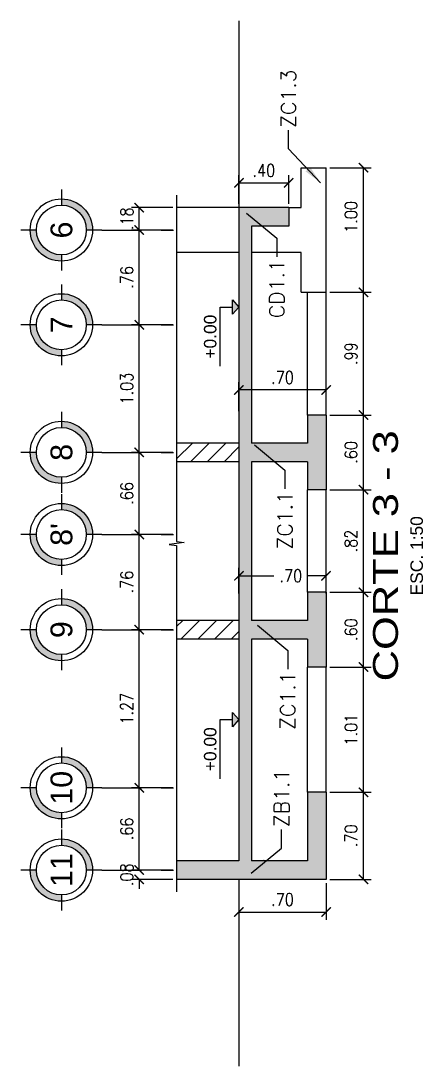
# Model space of a CAD drawing. Header units: millimetres. Extents: x -2.2 to 45.5, y -6.4 to 21.6.
# Drawn here: x 28.19 to 31.42, y -1.57 to 6.82 of the extents above; entities that cross this region are included whole.
import ezdxf
from ezdxf.enums import TextEntityAlignment as Align

# ---------------------------------------------------------------- set-up
doc = ezdxf.new("R2010")
doc.units = ezdxf.units.MM
doc.header["$LTSCALE"] = 0.05
doc.linetypes.add('DASHDOT2', pattern=[12.7, 6.35, -3.175, 0, -3.175])
for name, color, linetype in [('ACHURADO', 1, 'Continuous'), ('ACOTADO', 2, 'Continuous'), ('CANT_VIS', 3, 'Continuous'), ('CONT_CORTE', 4, 'Continuous'), ('EJES', 1, 'DASHDOT2'), ('TITULOS', 1, 'Continuous'), ('TXT_IND', 2, 'Continuous')]:
    doc.layers.add(name, color=color, linetype=linetype)
doc.styles.add('ACOTAMIENTOS', font='romans.shx', dxfattribs={"width": 0.85})
doc.styles.add('ARIAL', font='arial.ttf')
doc.styles.get("Standard").update_dxf_attribs({"font": 'romans.shx'})
doc.dimstyles.new('ACOTA_50', dxfattribs={"dimscale": 0.05, "dimtxt": 2, "dimasz": 1.5, "dimexe": 1.25, "dimexo": 0.625, "dimgap": 1, "dimtad": 1, "dimzin": 4, "dimdsep": 46, "dimtxsty": 'ACOTAMIENTOS', "dimblk1": 'ARCHTICK', "dimblk2": 'ARCHTICK', "dimsah": 1, "dimcen": 1.5, "dimclrd": 1, "dimclre": 1, "dimclrt": 256, "dimadec": 0, "dimazin": 0, "dimtfac": 1, "dimtofl": 0, "dimtmove": 2, "dimatfit": 3, "dimfxl": 0, "dimtolj": 1, "dimtzin": 0, "dimarcsym": 0})

# ---------------------------------------------------------------- blocks, each defined once
blk = doc.blocks.new('Nivel-elev')
at = {"layer": 'TXT_IND'}
blk.add_hatch(color=1, dxfattribs=at).paths.add_polyline_path([(-0.0585, 0.0506), (0.0585, 0.0506), (0, 0)])
for p, q in [((0, 0), (-0.0585, 0.0506)), ((-0.0585, 0.0506), (0.0585, 0.0506)), ((0.0585, 0.0506), (0, 0))]:
    blk.add_line(p, q, dxfattribs=at)
blk.add_lwpolyline([(-0.4759, 0.1507), (0, 0.1507), (0, 0.0506)], dxfattribs=at)
blk.add_attdef('+2.85', (-0.4759, 0.1706), '', height=0.0975, dxfattribs=at)
blk = doc.blocks.new('_ARCHTICK')
at = {"color": 0, "linetype": 'ByBlock', "const_width": 0.15}
blk.add_lwpolyline([(-0.5, -0.5), (0.5, 0.5)], dxfattribs=at)
blk = doc.blocks.new('*D96')
at = {"layer": 'ACOTADO', "color": 1, "lineweight": -2}
for p, q in [((29.9364, -0.1062), (29.9364, -0.4)), ((30.6364, -0.1062), (30.6364, -0.4)), ((29.9364, -0.3375), (30.6364, -0.3375))]:
    blk.add_line(p, q, dxfattribs=at)
at = {"layer": 'DEFPOINTS', "color": 0}
for p in [(29.9364, -0.075), (30.6364, -0.075), (30.6364, -0.3375)]:
    blk.add_point(p, dxfattribs=at)
at = {"layer": 'ACOTADO', "color": 1, "lineweight": -2, "xscale": 0.07500000000000001, "yscale": 0.07500000000000001, "zscale": 0.07500000000000001, "rotation": 180}
blk.add_blockref('_ARCHTICK', (29.9364, -0.3375), dxfattribs=at)
at = {"layer": 'ACOTADO', "color": 1, "lineweight": -2, "xscale": 0.07500000000000001, "yscale": 0.07500000000000001, "zscale": 0.07500000000000001}
blk.add_blockref('_ARCHTICK', (30.6364, -0.3375), dxfattribs=at)
at = {"layer": 'ACOTADO', "insert": (30.2864, -0.2375), "char_height": 0.1, "attachment_point": 5, "style": 'ACOTAMIENTOS'}
blk.add_mtext('\\A1;.70', dxfattribs=at)
blk = doc.blocks.new('*D97')
at = {"layer": 'ACOTADO', "color": 1, "lineweight": -2}
for p, q in [((29.9364, 2.2224), (29.9364, 2.4269)), ((29.9364, 2.3644), (30.2164, 2.3644)), ((30.6364, 2.3644), (30.4905, 2.3644)), ((30.6364, 2.2224), (30.6364, 2.4269))]:
    blk.add_line(p, q, dxfattribs=at)
at = {"layer": 'DEFPOINTS', "color": 0}
for p in [(29.9364, 2.3644), (29.9364, 2.1912), (30.6364, 2.1912)]:
    blk.add_point(p, dxfattribs=at)
at = {"layer": 'ACOTADO', "color": 1, "lineweight": -2, "xscale": 0.07500000000000001, "yscale": 0.07500000000000001, "zscale": 0.07500000000000001, "rotation": 180}
blk.add_blockref('_ARCHTICK', (29.9364, 2.3644), dxfattribs=at)
at = {"layer": 'ACOTADO', "color": 1, "lineweight": -2, "xscale": 0.07500000000000001, "yscale": 0.07500000000000001, "zscale": 0.07500000000000001}
blk.add_blockref('_ARCHTICK', (30.6364, 2.3644), dxfattribs=at)
at = {"layer": 'ACOTADO', "insert": (30.3534, 2.3644), "char_height": 0.1, "attachment_point": 5, "style": 'ACOTAMIENTOS'}
blk.add_mtext('\\A1;.70', dxfattribs=at)
blk = doc.blocks.new('*D98')
at = {"layer": 'ACOTADO', "color": 1, "lineweight": -2}
for p, q in [((30.6676, 0.625), (30.9989, 0.625)), ((30.9364, -0.075), (30.9364, 0.625)), ((30.6676, -0.075), (30.9989, -0.075))]:
    blk.add_line(p, q, dxfattribs=at)
at = {"layer": 'DEFPOINTS', "color": 0}
for p in [(30.6364, 0.625), (30.9364, 0.625), (30.6364, -0.075)]:
    blk.add_point(p, dxfattribs=at)
at = {"layer": 'ACOTADO', "color": 1, "lineweight": -2, "xscale": 0.07500000000000001, "yscale": 0.07500000000000001, "zscale": 0.07500000000000001}
for p, rotation in [((30.9364, 0.625), 90), ((30.9364, -0.075), 270)]:
    blk.add_blockref('_ARCHTICK', p, dxfattribs=dict(at, rotation=rotation))
at = {"layer": 'ACOTADO', "insert": (30.8364, 0.275), "char_height": 0.1, "attachment_point": 5, "rotation": 90, "style": 'ACOTAMIENTOS'}
blk.add_mtext('\\A1;.70', dxfattribs=at)
blk = doc.blocks.new('*D99')
at = {"layer": 'ACOTADO', "color": 1, "lineweight": -2}
for p, q in [((30.6676, 1.6314), (30.9989, 1.6314)), ((30.9364, 0.625), (30.9364, 1.6314)), ((30.6676, 0.625), (30.9989, 0.625))]:
    blk.add_line(p, q, dxfattribs=at)
at = {"layer": 'DEFPOINTS', "color": 0}
for p in [(30.6364, 1.6314), (30.9364, 1.6314), (30.6364, 0.625)]:
    blk.add_point(p, dxfattribs=at)
at = {"layer": 'ACOTADO', "color": 1, "lineweight": -2, "xscale": 0.07500000000000001, "yscale": 0.07500000000000001, "zscale": 0.07500000000000001}
for p, rotation in [((30.9364, 1.6314), 90), ((30.9364, 0.625), 270)]:
    blk.add_blockref('_ARCHTICK', p, dxfattribs=dict(at, rotation=rotation))
at = {"layer": 'ACOTADO', "insert": (30.8364, 1.1282), "char_height": 0.1, "attachment_point": 5, "rotation": 90, "style": 'ACOTAMIENTOS'}
blk.add_mtext('\\A1;1.01', dxfattribs=at)
blk = doc.blocks.new('*D100')
at = {"layer": 'ACOTADO', "color": 1, "lineweight": -2}
for p, q in [((30.6676, 2.2314), (30.9989, 2.2314)), ((30.9364, 1.6314), (30.9364, 2.2314)), ((30.6676, 1.6314), (30.9989, 1.6314))]:
    blk.add_line(p, q, dxfattribs=at)
at = {"layer": 'DEFPOINTS', "color": 0}
for p in [(30.6364, 2.2314), (30.9364, 2.2314), (30.6364, 1.6314)]:
    blk.add_point(p, dxfattribs=at)
at = {"layer": 'ACOTADO', "color": 1, "lineweight": -2, "xscale": 0.07500000000000001, "yscale": 0.07500000000000001, "zscale": 0.07500000000000001}
for p, rotation in [((30.9364, 2.2314), 90), ((30.9364, 1.6314), 270)]:
    blk.add_blockref('_ARCHTICK', p, dxfattribs=dict(at, rotation=rotation))
at = {"layer": 'ACOTADO', "insert": (30.8364, 1.9314), "char_height": 0.1, "attachment_point": 5, "rotation": 90, "style": 'ACOTAMIENTOS'}
blk.add_mtext('\\A1;.60', dxfattribs=at)
blk = doc.blocks.new('*D101')
at = {"layer": 'ACOTADO', "color": 1, "lineweight": -2}
for p, q in [((30.6676, 3.0558), (30.9989, 3.0558)), ((30.9364, 2.2314), (30.9364, 3.0558)), ((30.6676, 2.2314), (30.9989, 2.2314))]:
    blk.add_line(p, q, dxfattribs=at)
at = {"layer": 'DEFPOINTS', "color": 0}
for p in [(30.6364, 3.0558), (30.9364, 3.0558), (30.6364, 2.2314)]:
    blk.add_point(p, dxfattribs=at)
at = {"layer": 'ACOTADO', "color": 1, "lineweight": -2, "xscale": 0.07500000000000001, "yscale": 0.07500000000000001, "zscale": 0.07500000000000001}
for p, rotation in [((30.9364, 3.0558), 90), ((30.9364, 2.2314), 270)]:
    blk.add_blockref('_ARCHTICK', p, dxfattribs=dict(at, rotation=rotation))
at = {"layer": 'ACOTADO', "insert": (30.8364, 2.6436), "char_height": 0.1, "attachment_point": 5, "rotation": 90, "style": 'ACOTAMIENTOS'}
blk.add_mtext('\\A1;.82', dxfattribs=at)
blk = doc.blocks.new('*D102')
at = {"layer": 'ACOTADO', "color": 1, "lineweight": -2}
for p, q in [((30.6676, 3.6558), (30.9989, 3.6558)), ((30.9364, 3.0558), (30.9364, 3.6558)), ((30.6676, 3.0558), (30.9989, 3.0558))]:
    blk.add_line(p, q, dxfattribs=at)
at = {"layer": 'DEFPOINTS', "color": 0}
for p in [(30.6364, 3.6558), (30.9364, 3.6558), (30.6364, 3.0558)]:
    blk.add_point(p, dxfattribs=at)
at = {"layer": 'ACOTADO', "color": 1, "lineweight": -2, "xscale": 0.07500000000000001, "yscale": 0.07500000000000001, "zscale": 0.07500000000000001}
for p, rotation in [((30.9364, 3.6558), 90), ((30.9364, 3.0558), 270)]:
    blk.add_blockref('_ARCHTICK', p, dxfattribs=dict(at, rotation=rotation))
at = {"layer": 'ACOTADO', "insert": (30.8364, 3.3558), "char_height": 0.1, "attachment_point": 5, "rotation": 90, "style": 'ACOTAMIENTOS'}
blk.add_mtext('\\A1;.60', dxfattribs=at)
blk = doc.blocks.new('*D103')
at = {"layer": 'ACOTADO', "color": 1, "lineweight": -2}
for p, q in [((30.6676, 4.6424), (30.9989, 4.6424)), ((30.9364, 3.6558), (30.9364, 4.6424)), ((30.6676, 3.6558), (30.9989, 3.6558))]:
    blk.add_line(p, q, dxfattribs=at)
at = {"layer": 'DEFPOINTS', "color": 0}
for p in [(30.6364, 4.6424), (30.9364, 4.6424), (30.6364, 3.6558)]:
    blk.add_point(p, dxfattribs=at)
at = {"layer": 'ACOTADO', "color": 1, "lineweight": -2, "xscale": 0.07500000000000001, "yscale": 0.07500000000000001, "zscale": 0.07500000000000001}
for p, rotation in [((30.9364, 4.6424), 90), ((30.9364, 3.6558), 270)]:
    blk.add_blockref('_ARCHTICK', p, dxfattribs=dict(at, rotation=rotation))
at = {"layer": 'ACOTADO', "insert": (30.8364, 4.1491), "char_height": 0.1, "attachment_point": 5, "rotation": 90, "style": 'ACOTAMIENTOS'}
blk.add_mtext('\\A1;.99', dxfattribs=at)
blk = doc.blocks.new('*D104')
at = {"layer": 'ACOTADO', "color": 1, "lineweight": -2}
for p, q in [((30.6676, 5.6424), (30.9989, 5.6424)), ((30.9364, 4.6424), (30.9364, 5.6424)), ((30.6676, 4.6424), (30.9989, 4.6424))]:
    blk.add_line(p, q, dxfattribs=at)
at = {"layer": 'DEFPOINTS', "color": 0}
for p in [(30.6364, 5.6424), (30.9364, 5.6424), (30.6364, 4.6424)]:
    blk.add_point(p, dxfattribs=at)
at = {"layer": 'ACOTADO', "color": 1, "lineweight": -2, "xscale": 0.07500000000000001, "yscale": 0.07500000000000001, "zscale": 0.07500000000000001}
for p, rotation in [((30.9364, 5.6424), 90), ((30.9364, 4.6424), 270)]:
    blk.add_blockref('_ARCHTICK', p, dxfattribs=dict(at, rotation=rotation))
at = {"layer": 'ACOTADO', "insert": (30.8364, 5.2474), "char_height": 0.1, "attachment_point": 5, "rotation": 90, "style": 'ACOTAMIENTOS'}
blk.add_mtext('\\A1;1.00', dxfattribs=at)
blk = doc.blocks.new('EJE')
at = {"layer": 'EJES', "linetype": 'Continuous'}
for points in [[(-0.25, 0), (-0.2, 0, -0.414214), (0, 0.2), (0, 0.25, 0.414214)], [(0.25, 0), (0.2, 0, -0.414214), (0, -0.2), (0, -0.25, 0.414214)]]:
    blk.add_hatch(color=256, dxfattribs=at).paths.add_polyline_path(points)
at = {"layer": 'EJES', "color": 1, "linetype": 'Continuous'}
for p, q in [((0, 0.2), (0, 0.325)), ((-0.2, 0), (-0.325, 0)), ((0.325, 0), (0.2, 0)), ((0, -0.325), (0, -0.2))]:
    blk.add_line(p, q, dxfattribs=at)
at = {"layer": 'EJES', "color": 3, "linetype": 'Continuous'}
for radius in [0.25, 0.2]:
    blk.add_circle((0, 0), radius, dxfattribs=at)
at = {"layer": 'EJES', "color": 4, "linetype": 'Continuous', "style": 'ARIAL'}
blk.add_attdef('EJE', text='', height=0.175, dxfattribs=at).set_placement((0, 0), align=Align.MIDDLE_CENTER)
blk = doc.blocks.new('*D105')
at = {"layer": 'ACOTADO', "color": 1, "lineweight": -2}
for p, q in [((29.4051, 0), (29.0739, 0)), ((29.1364, 0), (29.1364, 0.075)), ((29.4051, -0.075), (29.0739, -0.075)), ((29.1364, -0.075), (29.1364, -0.15))]:
    blk.add_line(p, q, dxfattribs=at)
at = {"layer": 'DEFPOINTS', "color": 0}
for p in [(29.1364, 0), (29.4364, 0), (29.4364, -0.075)]:
    blk.add_point(p, dxfattribs=at)
at = {"layer": 'ACOTADO', "color": 1, "lineweight": -2, "xscale": 0.07500000000000001, "yscale": 0.07500000000000001, "zscale": 0.07500000000000001}
for p, rotation in [((29.1364, 0), 270), ((29.1364, -0.075), 90)]:
    blk.add_blockref('_ARCHTICK', p, dxfattribs=dict(at, rotation=rotation))
at = {"layer": 'ACOTADO', "insert": (29.0364, -0.0375), "char_height": 0.1, "attachment_point": 5, "rotation": 90, "style": 'ACOTAMIENTOS'}
blk.add_mtext('\\A1;.08', dxfattribs=at)
blk = doc.blocks.new('*D106')
at = {"layer": 'ACOTADO', "color": 1, "lineweight": -2}
for p, q in [((29.4051, 0.661), (29.0739, 0.661)), ((29.1364, 0), (29.1364, 0.661)), ((29.4051, 0), (29.0739, 0))]:
    blk.add_line(p, q, dxfattribs=at)
at = {"layer": 'DEFPOINTS', "color": 0}
for p in [(29.1364, 0.661), (29.4364, 0.661), (29.4364, 0)]:
    blk.add_point(p, dxfattribs=at)
at = {"layer": 'ACOTADO', "color": 1, "lineweight": -2, "xscale": 0.07500000000000001, "yscale": 0.07500000000000001, "zscale": 0.07500000000000001}
for p, rotation in [((29.1364, 0.661), 90), ((29.1364, 0), 270)]:
    blk.add_blockref('_ARCHTICK', p, dxfattribs=dict(at, rotation=rotation))
at = {"layer": 'ACOTADO', "insert": (29.0364, 0.3305), "char_height": 0.1, "attachment_point": 5, "rotation": 90, "style": 'ACOTAMIENTOS'}
blk.add_mtext('\\A1;.66', dxfattribs=at)
blk = doc.blocks.new('*D107')
at = {"layer": 'ACOTADO', "color": 1, "lineweight": -2}
for p, q in [((29.4051, 1.9314), (29.0739, 1.9314)), ((29.1364, 0.661), (29.1364, 1.9314)), ((29.4051, 0.661), (29.0739, 0.661))]:
    blk.add_line(p, q, dxfattribs=at)
at = {"layer": 'DEFPOINTS', "color": 0}
for p in [(29.1364, 1.9314), (29.4364, 1.9314), (29.4364, 0.661)]:
    blk.add_point(p, dxfattribs=at)
at = {"layer": 'ACOTADO', "color": 1, "lineweight": -2, "xscale": 0.07500000000000001, "yscale": 0.07500000000000001, "zscale": 0.07500000000000001}
for p, rotation in [((29.1364, 1.9314), 90), ((29.1364, 0.661), 270)]:
    blk.add_blockref('_ARCHTICK', p, dxfattribs=dict(at, rotation=rotation))
at = {"layer": 'ACOTADO', "insert": (29.0364, 1.2962), "char_height": 0.1, "attachment_point": 5, "rotation": 90, "style": 'ACOTAMIENTOS'}
blk.add_mtext('\\A1;1.27', dxfattribs=at)
blk = doc.blocks.new('*D108')
at = {"layer": 'ACOTADO', "color": 1, "lineweight": -2}
for p, q in [((29.4051, 2.696), (29.0739, 2.696)), ((29.1364, 1.9314), (29.1364, 2.696)), ((29.4051, 1.9314), (29.0739, 1.9314))]:
    blk.add_line(p, q, dxfattribs=at)
at = {"layer": 'DEFPOINTS', "color": 0}
for p in [(29.1364, 2.696), (29.4364, 2.696), (29.4364, 1.9314)]:
    blk.add_point(p, dxfattribs=at)
at = {"layer": 'ACOTADO', "color": 1, "lineweight": -2, "xscale": 0.07500000000000001, "yscale": 0.07500000000000001, "zscale": 0.07500000000000001}
for p, rotation in [((29.1364, 2.696), 90), ((29.1364, 1.9314), 270)]:
    blk.add_blockref('_ARCHTICK', p, dxfattribs=dict(at, rotation=rotation))
at = {"layer": 'ACOTADO', "insert": (29.0364, 2.3137), "char_height": 0.1, "attachment_point": 5, "rotation": 90, "style": 'ACOTAMIENTOS'}
blk.add_mtext('\\A1;.76', dxfattribs=at)
blk = doc.blocks.new('*D109')
at = {"layer": 'ACOTADO', "color": 1, "lineweight": -2}
for p, q in [((29.4051, 3.3559), (29.0739, 3.3559)), ((29.1364, 2.696), (29.1364, 3.3559)), ((29.4051, 2.696), (29.0739, 2.696))]:
    blk.add_line(p, q, dxfattribs=at)
at = {"layer": 'DEFPOINTS', "color": 0}
for p in [(29.1364, 3.3559), (29.4364, 3.3559), (29.4364, 2.696)]:
    blk.add_point(p, dxfattribs=at)
at = {"layer": 'ACOTADO', "color": 1, "lineweight": -2, "xscale": 0.07500000000000001, "yscale": 0.07500000000000001, "zscale": 0.07500000000000001}
for p, rotation in [((29.1364, 3.3559), 90), ((29.1364, 2.696), 270)]:
    blk.add_blockref('_ARCHTICK', p, dxfattribs=dict(at, rotation=rotation))
at = {"layer": 'ACOTADO', "insert": (29.0364, 3.026), "char_height": 0.1, "attachment_point": 5, "rotation": 90, "style": 'ACOTAMIENTOS'}
blk.add_mtext('\\A1;.66', dxfattribs=at)
blk = doc.blocks.new('*D110')
at = {"layer": 'ACOTADO', "color": 1, "lineweight": -2}
for p, q in [((29.4051, 4.3809), (29.0739, 4.3809)), ((29.1364, 3.3559), (29.1364, 4.3809)), ((29.4051, 3.3559), (29.0739, 3.3559))]:
    blk.add_line(p, q, dxfattribs=at)
at = {"layer": 'DEFPOINTS', "color": 0}
for p in [(29.1364, 4.3809), (29.4364, 4.3809), (29.4364, 3.3559)]:
    blk.add_point(p, dxfattribs=at)
at = {"layer": 'ACOTADO', "color": 1, "lineweight": -2, "xscale": 0.07500000000000001, "yscale": 0.07500000000000001, "zscale": 0.07500000000000001}
for p, rotation in [((29.1364, 4.3809), 90), ((29.1364, 3.3559), 270)]:
    blk.add_blockref('_ARCHTICK', p, dxfattribs=dict(at, rotation=rotation))
at = {"layer": 'ACOTADO', "insert": (29.0364, 3.8684), "char_height": 0.1, "attachment_point": 5, "rotation": 90, "style": 'ACOTAMIENTOS'}
blk.add_mtext('\\A1;1.03', dxfattribs=at)
blk = doc.blocks.new('*D111')
at = {"layer": 'ACOTADO', "color": 1, "lineweight": -2}
for p, q in [((29.4051, 5.1424), (29.0739, 5.1424)), ((29.1364, 4.3809), (29.1364, 5.1424)), ((29.4051, 4.3809), (29.0739, 4.3809))]:
    blk.add_line(p, q, dxfattribs=at)
at = {"layer": 'DEFPOINTS', "color": 0}
for p in [(29.1364, 5.1424), (29.4364, 5.1424), (29.4364, 4.3809)]:
    blk.add_point(p, dxfattribs=at)
at = {"layer": 'ACOTADO', "color": 1, "lineweight": -2, "xscale": 0.07500000000000001, "yscale": 0.07500000000000001, "zscale": 0.07500000000000001}
for p, rotation in [((29.1364, 5.1424), 90), ((29.1364, 4.3809), 270)]:
    blk.add_blockref('_ARCHTICK', p, dxfattribs=dict(at, rotation=rotation))
at = {"layer": 'ACOTADO', "insert": (29.0364, 4.7616), "char_height": 0.1, "attachment_point": 5, "rotation": 90, "style": 'ACOTAMIENTOS'}
blk.add_mtext('\\A1;.76', dxfattribs=at)
blk = doc.blocks.new('*D112')
at = {"layer": 'ACOTADO', "color": 1, "lineweight": -2}
for p, q in [((29.4051, 5.3224), (29.0739, 5.3224)), ((29.1364, 5.1424), (29.1364, 5.3224)), ((29.4051, 5.1424), (29.0739, 5.1424))]:
    blk.add_line(p, q, dxfattribs=at)
at = {"layer": 'DEFPOINTS', "color": 0}
for p in [(29.1364, 5.3224), (29.4364, 5.3224), (29.4364, 5.1424)]:
    blk.add_point(p, dxfattribs=at)
at = {"layer": 'ACOTADO', "color": 1, "lineweight": -2, "xscale": 0.07500000000000001, "yscale": 0.07500000000000001, "zscale": 0.07500000000000001}
for p, rotation in [((29.1364, 5.3224), 90), ((29.1364, 5.1424), 270)]:
    blk.add_blockref('_ARCHTICK', p, dxfattribs=dict(at, rotation=rotation))
at = {"layer": 'ACOTADO', "insert": (29.0364, 5.2324), "char_height": 0.1, "attachment_point": 5, "rotation": 90, "style": 'ACOTAMIENTOS'}
blk.add_mtext('\\A1;.18', dxfattribs=at)
blk = doc.blocks.new('Titulos')
at = {"layer": 'TITULOS', "color": 1, "style": 'ARIAL', "width": 1.25}
blk.add_attdef('TITULO_1', text='', height=0.2, dxfattribs=at).set_placement((0, 0.25), align=Align.MIDDLE_CENTER)
at = {"layer": 'TITULOS', "style": 'ARIAL', "width": 1.25}
blk.add_attdef('TITULO_2', text='', height=0.2, dxfattribs=at).set_placement((0, 0), align=Align.MIDDLE_CENTER)
at = {"layer": 'TITULOS', "color": 2, "width": 1.25}
for tag, p in [('ESCALA_1', (0, -0.2505)), ('ESCALA_2', (0, -0.4083))]:
    blk.add_attdef(tag, text='', height=0.1, dxfattribs=at).set_placement(p, align=Align.MIDDLE_CENTER)
blk = doc.blocks.new('*D113')
at = {"layer": 'ACOTADO', "color": 1, "lineweight": -2}
for p, q in [((29.9364, 3.6871), (29.9364, 3.9201)), ((30.6364, 3.6871), (30.6364, 3.9201)), ((30.6364, 3.8576), (29.9364, 3.8576))]:
    blk.add_line(p, q, dxfattribs=at)
at = {"layer": 'DEFPOINTS', "color": 0}
for p in [(29.9364, 3.8576), (29.9364, 3.6558), (30.6364, 3.6558)]:
    blk.add_point(p, dxfattribs=at)
at = {"layer": 'ACOTADO', "color": 1, "lineweight": -2, "xscale": 0.07500000000000001, "yscale": 0.07500000000000001, "zscale": 0.07500000000000001, "rotation": 180}
blk.add_blockref('_ARCHTICK', (29.9364, 3.8576), dxfattribs=at)
at = {"layer": 'ACOTADO', "color": 1, "lineweight": -2, "xscale": 0.07500000000000001, "yscale": 0.07500000000000001, "zscale": 0.07500000000000001}
blk.add_blockref('_ARCHTICK', (30.6364, 3.8576), dxfattribs=at)
at = {"layer": 'ACOTADO', "insert": (30.2864, 3.9576), "char_height": 0.1, "attachment_point": 5, "style": 'ACOTAMIENTOS'}
blk.add_mtext('\\A1;.70', dxfattribs=at)
blk = doc.blocks.new('*D114')
at = {"layer": 'ACOTADO', "color": 1, "lineweight": -2}
for p, q in [((29.9364, 5.3536), (29.9364, 5.5838)), ((30.3364, 5.3536), (30.3364, 5.5838)), ((29.9364, 5.5213), (30.3364, 5.5213))]:
    blk.add_line(p, q, dxfattribs=at)
at = {"layer": 'DEFPOINTS', "color": 0}
for p in [(30.3364, 5.5213), (29.9364, 5.3224), (30.3364, 5.3224)]:
    blk.add_point(p, dxfattribs=at)
at = {"layer": 'ACOTADO', "color": 1, "lineweight": -2, "xscale": 0.07500000000000001, "yscale": 0.07500000000000001, "zscale": 0.07500000000000001, "rotation": 180}
blk.add_blockref('_ARCHTICK', (29.9364, 5.5213), dxfattribs=at)
at = {"layer": 'ACOTADO', "color": 1, "lineweight": -2, "xscale": 0.07500000000000001, "yscale": 0.07500000000000001, "zscale": 0.07500000000000001}
blk.add_blockref('_ARCHTICK', (30.3364, 5.5213), dxfattribs=at)
at = {"layer": 'ACOTADO', "insert": (30.1364, 5.6213), "char_height": 0.1, "attachment_point": 5, "style": 'ACOTAMIENTOS'}
blk.add_mtext('\\A1;.40', dxfattribs=at)

msp = doc.modelspace()

# ---------------------------------------------------------------- hatches: boundary and pattern name
at = {"layer": 'ACHURADO'}
msp.add_hatch(color=254, dxfattribs=at).paths.add_polyline_path([(30.6364, 3.6558), (30.4864, 3.6558), (30.4864, 3.4308), (30.0364, 3.4308), (30.0364, 5.1724), (30.3364, 5.1724), (30.3364, 5.3224), (29.9364, 5.3224), (29.9364, 0.075), (29.4364, 0.075), (29.4364, -0.075), (29.9364, -0.075), (30.6364, -0.075), (30.6364, 0.625), (30.4864, 0.625), (30.4864, 0.075), (30.0364, 0.075), (30.0364, 1.8564), (30.4864, 1.8564), (30.4864, 1.6314), (30.6364, 1.6314), (30.6364, 2.2314), (30.4864, 2.2314), (30.4864, 2.0064), (30.0364, 2.0064), (30.0364, 3.2808), (30.4864, 3.2808), (30.4864, 3.0558), (30.6364, 3.0558)])
h = msp.add_hatch(dxfattribs=at)
h.set_pattern_fill('ANSI31', color=256, scale=0.03, style=0)
h.paths.add_polyline_path([(29.9364, 3.4308), (29.4364, 3.4308), (29.4364, 3.2808), (29.9364, 3.2808)])
h = msp.add_hatch(dxfattribs=at)
h.set_pattern_fill('ANSI31', color=256, scale=0.03, style=0)
h.paths.add_polyline_path([(29.9364, 2.0064), (29.4364, 2.0064), (29.4364, 1.8564), (29.9364, 1.8564)])

# ---------------------------------------------------------------- linework, layer by layer
at = {"layer": 'CANT_VIS'}
for p, q in [((30.4364, 5.6424), (30.6364, 5.6424)), ((30.4364, 5.3224), (30.4364, 5.6424)), ((30.6364, 3.6558), (30.6364, 5.6424)), ((29.9364, 5.3224), (29.4364, 5.3224)), ((30.3364, 5.3224), (30.4364, 5.3224)), ((29.9364, 4.9624), (29.4364, 4.9624)), ((30.4364, 4.9624), (30.0364, 4.9624)), ((30.4364, 4.6424), (30.4364, 4.9624)), ((30.4364, 4.6424), (30.6364, 4.6424)), ((30.4864, 3.6558), (30.4864, 4.6424)), ((30.4864, 2.2314), (30.4864, 3.0558)), ((30.6364, 2.2314), (30.6364, 3.0558)), ((30.4864, 0.625), (30.4864, 1.6314)), ((30.6364, 0.625), (30.6364, 1.6314))]:
    msp.add_line(p, q, dxfattribs=at)
at = {"layer": 'CONT_CORTE', "color": 1}
for p, q in [((29.9364, 6.8224), (29.9364, 5.3224)), ((29.9364, -0.075), (29.9364, -1.575))]:
    msp.add_line(p, q, dxfattribs=at)
at = {"layer": 'CONT_CORTE'}
for p, q in [((30.3364, 5.3224), (29.9364, 5.3224)), ((29.9364, 5.3224), (29.9364, 0.075)), ((30.3364, 5.3224), (30.3364, 5.1724)), ((30.3364, 5.1724), (30.0364, 5.1724)), ((30.0364, 5.1724), (30.0364, 3.4308)), ((30.6364, 3.6558), (30.4864, 3.6558)), ((30.4864, 3.6558), (30.4864, 3.4308)), ((30.6364, 3.6558), (30.6364, 3.0558)), ((29.9364, 3.4308), (29.4364, 3.4308)), ((30.4864, 3.4308), (30.0364, 3.4308)), ((29.9364, 3.2808), (29.4364, 3.2808)), ((30.4864, 3.2808), (30.0364, 3.2808)), ((30.0364, 3.2808), (30.0364, 2.0064)), ((30.4864, 3.2808), (30.4864, 3.0558)), ((30.6364, 3.0558), (30.4864, 3.0558)), ((30.6364, 2.2314), (30.4864, 2.2314)), ((30.4864, 2.2314), (30.4864, 2.0064)), ((30.6364, 2.2314), (30.6364, 1.6314)), ((29.9364, 2.0064), (29.4364, 2.0064)), ((30.4864, 2.0064), (30.0364, 2.0064)), ((29.9364, 1.8564), (29.4364, 1.8564)), ((30.4864, 1.8564), (30.0364, 1.8564)), ((30.0364, 1.8564), (30.0364, 0.075)), ((30.4864, 1.8564), (30.4864, 1.6314)), ((30.6364, 1.6314), (30.4864, 1.6314)), ((30.6364, 0.625), (30.4864, 0.625)), ((30.4864, 0.625), (30.4864, 0.075)), ((30.6364, 0.625), (30.6364, -0.075)), ((29.9364, 0.075), (29.4364, 0.075)), ((30.4864, 0.075), (30.0364, 0.075)), ((29.9364, -0.075), (29.4364, -0.075)), ((30.6364, -0.075), (29.9364, -0.075)), ((29.9364, -0.075), (29.9364, -0.075))]:
    msp.add_line(p, q, dxfattribs=at)
at = {"layer": 'CONT_CORTE', "color": 1}
msp.add_lwpolyline([(29.4364, 5.4224), (29.4364, 2.6397), (29.4964, 2.6317), (29.3764, 2.6157), (29.4364, 2.6077), (29.4364, -0.175)], dxfattribs=at)
at = {"layer": 'EJES'}
for p, q in [((28.8364, 5.1424), (29.4364, 5.1424)), ((28.8364, 4.3809), (29.4364, 4.3809)), ((28.8364, 3.3559), (29.4364, 3.3559)), ((28.8364, 2.696), (29.4364, 2.696)), ((28.8364, 1.9314), (29.4364, 1.9314)), ((28.8364, 0.661), (29.4364, 0.661)), ((28.8364, 0), (29.4364, 0))]:
    msp.add_line(p, q, dxfattribs=at)

# ---------------------------------------------------------------- block references
at = {"layer": 'EJES', "rotation": 90}
for p, values in [((28.5114, 5.1424), {'EJE': '6'}), ((28.5114, 4.3809), {'EJE': '7'}), ((28.5114, 3.3559), {'EJE': '8'}), ((28.5114, 2.696), {'EJE': "8'"}), ((28.5114, 1.9314), {'EJE': '9'}), ((28.5114, 0.661), {'EJE': '10'}), ((28.5114, 0), {'EJE': '11'})]:
    msp.add_blockref('EJE', p, dxfattribs=at).add_auto_attribs(values)
at = {"layer": 'TITULOS'}
ref = msp.add_blockref('Titulos', (31.1131, 2.5248), dxfattribs=dict(at, rotation=90))
ref.add_attrib('TITULO_2', 'CORTE 3 - 3', dxfattribs={"height": 0.2, "rotation": 90, "style": 'ARIAL', "width": 1.25}).set_placement((31.1131, 2.5248), align=Align.MIDDLE_CENTER)
ref.add_attrib('ESCALA_1', 'ESC. 1:50', dxfattribs={"color": 2, "height": 0.1, "rotation": 90, "style": 'ARIAL'}).set_placement((31.3636, 2.5248), align=Align.MIDDLE_CENTER)
at = {"layer": 'TXT_IND'}
ref = msp.add_blockref('Nivel-elev', (29.9364, 4.5236), dxfattribs=dict(at, rotation=90))
ref.add_attrib('+2.85', '+0.00', dxfattribs={"height": 0.1, "rotation": 90, "style": 'ARIAL'}).set_placement((29.7857, 4.2856), align=Align.BOTTOM_CENTER)
ref = msp.add_blockref('Nivel-elev', (29.9364, 1.2087), dxfattribs=dict(at, rotation=90))
ref.add_attrib('+2.85', '+0.00', dxfattribs={"height": 0.1, "rotation": 90, "style": 'ARIAL'}).set_placement((29.7857, 0.9708), align=Align.BOTTOM_CENTER)

# ---------------------------------------------------------------- texts
at = {"layer": 'TXT_IND', "color": 4, "char_height": 0.12, "rotation": 90}
for s, insert, attachment_point in [('ZC1.3', (30.3345, 5.964), 4), ('CD1.1', (30.2408, 4.9069), 6), ('ZC1.1', (30.3054, 3.0444), 6), ('ZC1.1', (30.329, 1.595), 6), ('ZB1.1', (30.2794, 0.3459), 4)]:
    msp.add_mtext(s, dxfattribs=dict(at, insert=insert, attachment_point=attachment_point))

# ---------------------------------------------------------------- dimensions: what is measured, and where the dimension line sits
at = {"layer": 'ACOTADO'}
for base, p1, p2, picture, middle in [((30.3364, 5.5213), (29.9364, 5.3224), (30.3364, 5.3224), '*D114', (30.1364, 5.6213)), ((29.9364, 3.8576), (30.6364, 3.6558), (29.9364, 3.6558), '*D113', (30.2864, 3.9576)), ((30.6364, -0.3375), (29.9364, -0.075), (30.6364, -0.075), '*D96', (30.2864, -0.2375))]:
    dim = msp.add_linear_dim(base=base, p1=p1, p2=p2, dimstyle='ACOTA_50', dxfattribs=at)
    dim.commit()
    dim.dimension.update_dxf_attribs({"geometry": picture, "text_midpoint": middle})
for base, p1, p2, picture, middle in [((30.9364, 5.6424), (30.6364, 4.6424), (30.6364, 5.6424), '*D104', (30.8364, 5.2474)), ((29.1364, 5.3224), (29.4364, 5.1424), (29.4364, 5.3224), '*D112', (29.0364, 5.2324)), ((29.1363708219, 0.0000344721), (29.4363708219, -0.0749655279), (29.4363708219, 0.0000344721), '*D105', (29.0363708219, -0.0374655279))]:
    dim = msp.add_linear_dim(base=base, p1=p1, p2=p2, angle=90, dimstyle='ACOTA_50', dxfattribs=at)
    dim.commit()
    dim.dimension.update_dxf_attribs({"geometry": picture, "text_midpoint": middle, "dimtype": 160})
for base, p1, p2, picture, middle in [((29.1364, 5.1424), (29.4364, 4.3809), (29.4364, 5.1424), '*D111', (29.0364, 4.7616)), ((30.9364, 4.6424), (30.6364, 3.6558), (30.6364, 4.6424), '*D103', (30.8364, 4.1491)), ((29.1363708219, 4.3808705703), (29.4363708219, 3.3558705703), (29.4363708219, 4.3808705703), '*D110', (29.0363708219, 3.8683705703)), ((30.9364, 3.6558), (30.6364, 3.0558), (30.6364, 3.6558), '*D102', (30.8364, 3.3558)), ((29.1364, 3.3559), (29.4364, 2.696), (29.4364, 3.3559), '*D109', (29.0364, 3.026)), ((30.9364, 3.0558), (30.6364, 2.2314), (30.6364, 3.0558), '*D101', (30.8364, 2.6436)), ((29.1364, 2.696), (29.4364, 1.9314), (29.4364, 2.696), '*D108', (29.0364, 2.3137)), ((30.9364, 2.2314), (30.6364, 1.6314), (30.6364, 2.2314), '*D100', (30.8364, 1.9314)), ((29.1364, 1.9314), (29.4364, 0.661), (29.4364, 1.9314), '*D107', (29.0364, 1.2962)), ((30.9364, 1.6314), (30.6364, 0.625), (30.6364, 1.6314), '*D99', (30.8364, 1.1282)), ((29.1364, 0.661), (29.4364, 0), (29.4364, 0.661), '*D106', (29.0364, 0.3305)), ((30.9364, 0.625), (30.6364, -0.075), (30.6364, 0.625), '*D98', (30.8364, 0.275))]:
    dim = msp.add_linear_dim(base=base, p1=p1, p2=p2, angle=90, dimstyle='ACOTA_50', dxfattribs=at)
    dim.commit()
    dim.dimension.update_dxf_attribs({"geometry": picture, "text_midpoint": middle})
dim = msp.add_linear_dim(base=(29.9364, 2.3644), p1=(30.6364, 2.1912), p2=(29.9364, 2.1912), dimstyle='ACOTA_50', dxfattribs=at)
dim.commit()
dim.dimension.update_dxf_attribs({"geometry": '*D97', "text_midpoint": (30.3534, 2.3644), "dimtype": 160})

# ---------------------------------------------------------------- leaders
at = {"layer": 'TXT_IND', "annotation_type": 0, "has_hookline": 1, "horizontal_direction": (0, 1, 0)}
for points, hookline_direction, text_width in [([(30.5928, 5.5213), (30.3345, 5.795), (30.3345, 5.945)], 0, 0.4857), ([(29.9975, 5.2785), (30.2408, 5.0759), (30.2408, 4.9259)], 1, 0.4571), ([(30.0621, 3.416), (30.3054, 3.2134), (30.3054, 3.0634)], 1, 0.4514), ([(30.0857, 1.9665), (30.329, 1.764), (30.329, 1.614)], 1, 0.4514), ([(30.0361, -0.0256), (30.2794, 0.1769), (30.2794, 0.3269)], 0, 0.4514)]:
    msp.add_leader(points, dimstyle='ACOTA_50', override={"dimasz": 3, "dimgap": 1, "dimtad": 0}, dxfattribs=dict(at, hookline_direction=hookline_direction, text_width=text_width))

doc.saveas('drawing.dxf')
